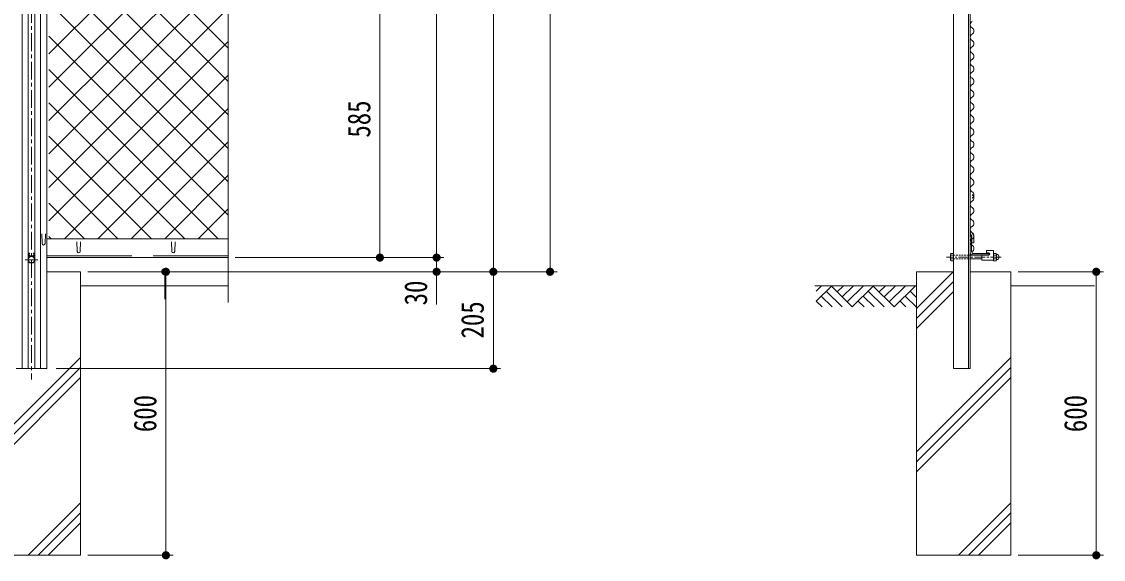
# Model space of a CAD drawing. Units: millimetres, scale not verified. Extents: x -4455 to 4455, y -3150 to 3150.
# Drawn here: x -1514 to 774, y -767 to 371 of the extents above; entities that cross this region are included whole.
import ezdxf
from ezdxf.enums import TextEntityAlignment as Align

# ---------------------------------------------------------------- set-up
doc = ezdxf.new("R2010")
doc.units = ezdxf.units.MM
doc.header["$LTSCALE"] = 30
for name, pattern in [('DASHED', [7.5, 6, -1.5]), ('USER1', [2, 1.25, -0.25, 0.25, -0.25]), ('USER2', [1.125, 0.75, -0.125, 0.125, -0.125]), ('USER4', [0.1875, 0.125, -0.0625]), ('USER5', [4, 2.5, -0.5, 0.5, -0.5])]:
    doc.linetypes.add(name, pattern=pattern)
for name, color, linetype, lineweight in [('0-1_D-STR2', 1, 'Continuous', 13), ('0-2_D-STR-DIM', 4, 'Continuous', 13), ('0-3_D-BMK', 2, 'USER2', 13), ('0-4_D-STR1', 1, 'Continuous', 18), ('0-5_D-STR3', 3, 'Continuous', 13), ('0-6_5寸法', 1, 'Continuous', 18), ('0-7_GL', 7, 'Continuous', 9), ('0-A_D-STR4', 4, 'Continuous', 18), ('0-B_0', 1, 'Continuous', 18), ('0-C_4基礎', 4, 'Continuous', 18), ('0-D_SUNPOU', 1, 'Continuous', 18), ('0-E_1部材', 3, 'Continuous', 18), ('1-1_AMI', 3, 'Continuous', 18)]:
    doc.layers.add(name, color=color, linetype=linetype, lineweight=lineweight)
doc.styles.add('ＭＳ ゴシック', font='')
doc.styles.get('ＭＳ ゴシック').set_extended_font_data('MS Gothic')

# ---------------------------------------------------------------- blocks, each defined once
blk = doc.blocks.new('M1')
at = {"layer": '0-D_SUNPOU'}
blk.add_line((-7.5, 0), (-57.86, 0), dxfattribs=at)
for points in [[(0, 0), (-7.5, 0), (-7.44, 0.94)], [(0, 0), (-7.44, -0.94), (-7.5, 0)], [(0, 0), (-7.44, 0.94), (-7.26, 1.87)], [(0, 0), (-7.26, -1.87), (-7.44, -0.94)], [(0, 0), (-7.26, 1.87), (-6.97, 2.76)], [(0, 0), (-6.97, -2.76), (-7.26, -1.87)], [(0, 0), (-6.97, 2.76), (-6.57, 3.61)], [(0, 0), (-6.57, -3.61), (-6.97, -2.76)], [(0, 0), (-6.57, 3.61), (-6.07, 4.41)], [(0, 0), (-6.07, -4.41), (-6.57, -3.61)], [(0, 0), (-6.07, 4.41), (-5.47, 5.13)], [(0, 0), (-5.47, -5.13), (-6.07, -4.41)], [(0, 0), (-5.47, 5.13), (-4.78, 5.78)], [(0, 0), (-4.78, -5.78), (-5.47, -5.13)], [(0, 0), (-4.78, 5.78), (-4.02, 6.33)], [(0, 0), (-4.02, -6.33), (-4.78, -5.78)], [(0, 0), (-4.02, 6.33), (-3.19, 6.79)], [(0, 0), (-3.19, -6.79), (-4.02, -6.33)], [(0, 0), (-3.19, 6.79), (-2.32, 7.13)], [(0, 0), (-2.32, -7.13), (-3.19, -6.79)], [(0, 0), (-2.32, 7.13), (-1.41, 7.37)], [(0, 0), (-1.41, -7.37), (-2.32, -7.13)], [(0, 0), (-1.41, 7.37), (-0.47, 7.49)], [(0, 0), (-0.47, -7.49), (-1.41, -7.37)], [(0, 0), (-0.47, 7.49), (0.47, 7.49)], [(0, 0), (0.47, -7.49), (-0.47, -7.49)], [(0, 0), (0.47, 7.49), (1.41, 7.37)], [(0, 0), (1.41, 7.37), (2.32, 7.13)], [(0, 0), (2.32, 7.13), (3.19, 6.79)], [(0, 0), (3.19, 6.79), (4.02, 6.33)], [(0, 0), (4.02, 6.33), (4.78, 5.78)], [(0, 0), (4.78, 5.78), (5.47, 5.13)], [(0, 0), (5.47, 5.13), (6.07, 4.41)], [(0, 0), (6.07, 4.41), (6.57, 3.61)], [(0, 0), (6.57, 3.61), (6.97, 2.76)], [(0, 0), (6.97, 2.76), (7.26, 1.87)], [(0, 0), (7.26, 1.87), (7.44, 0.94)], [(0, 0), (7.44, 0.94), (7.5, 0)], [(0, 0), (1.41, -7.37), (0.47, -7.49)], [(0, 0), (2.32, -7.13), (1.41, -7.37)], [(0, 0), (3.19, -6.79), (2.32, -7.13)], [(0, 0), (4.02, -6.33), (3.19, -6.79)], [(0, 0), (4.78, -5.78), (4.02, -6.33)], [(0, 0), (5.47, -5.13), (4.78, -5.78)], [(0, 0), (6.07, -4.41), (5.47, -5.13)], [(0, 0), (6.57, -3.61), (6.07, -4.41)], [(0, 0), (6.97, -2.76), (6.57, -3.61)], [(0, 0), (7.26, -1.87), (6.97, -2.76)], [(0, 0), (7.44, -0.94), (7.26, -1.87)], [(0, 0), (7.5, 0), (7.44, -0.94)]]:
    blk.add_solid(points, dxfattribs=at)
blk = doc.blocks.new('GL-マーク')
at = {"layer": '0-B_0'}
for p, q in [((-418.12, -21.21), (-396.91, 0)), ((-418.12, -63.64), (-354.48, 0)), ((-354.48, 0), (-265.86, -88.62)), ((-304.52, 0), (-329.5, -24.98)), ((-262.09, 0), (-308.29, -46.2)), ((-219.67, 0), (-287.08, -67.41)), ((-177.24, 0), (-265.86, -88.62)), ((-177.24, 0), (-88.62, -88.62)), ((-127.28, 0), (-152.26, -24.98)), ((-84.85, 0), (-131.05, -46.19)), ((-42.43, 0), (-109.83, -67.41)), ((0, 0), (-88.62, -88.62)), ((-396.91, -42.43), (-350.71, -88.62)), ((-375.7, -21.21), (-308.29, -88.62)), ((-219.67, -42.43), (-173.47, -88.62)), ((-198.45, -21.21), (-131.05, -88.62)), ((3.77, -88.62), (-42.43, -42.43)), ((4.99, -47.42), (-21.21, -21.21)), ((-418.12, -63.64), (-393.14, -88.62)), ((-240.88, -63.64), (-215.9, -88.62)), ((-38.66, -88.62), (-63.64, -63.64))]:
    blk.add_line(p, q, dxfattribs=at)

msp = doc.modelspace()

# ---------------------------------------------------------------- linework, layer by layer
at = {"layer": '0-1_D-STR2', "color": 2}
for p, q in [((-1456.02, 303.42), (-1302.42, 457.01)), ((-1076.85, 103.11), (-1430.75, 457.01)), ((-1076.85, 173.82), (-1360.04, 457.01)), ((-1076.85, 244.53), (-1289.33, 457.01)), ((-1076.85, 315.24), (-1218.62, 457.01)), ((-1456.02, 20.57), (-1076.85, 399.74)), ((-1076.85, 32.4), (-1456.01, 411.56)), ((-1456.02, -50.14), (-1076.85, 329.03)), ((-1076.85, -38.31), (-1456.01, 340.85)), ((-1097.88, -87.99), (-1456.02, 270.14)), ((-1423.16, -87.99), (-1076.85, 258.32)), ((-1168.59, -87.99), (-1456.02, 199.43)), ((-1352.45, -87.99), (-1076.85, 187.6)), ((-1239.3, -87.99), (-1456.02, 128.72)), ((-1281.74, -87.99), (-1076.85, 116.89)), ((-1310.02, -87.99), (-1456.02, 58.01)), ((-1211.03, -87.99), (-1076.85, 46.18)), ((-1380.73, -87.99), (-1456.02, -12.7)), ((-1140.32, -87.99), (-1076.85, -24.53)), ((-1451.44, -87.99), (-1456.02, -83.41))]:
    msp.add_line(p, q, dxfattribs=at)
for points in [[(-1456.02, 232.71), (-1231.71, 457.01), (-1115.46, 573.26)], [(-1456.02, 162), (-1161, 457.01), (-1081.41, 536.6)], [(-1456.02, 91.28), (-1090.29, 457.01), (-1076.85, 470.45)]]:
    msp.add_lwpolyline(points, dxfattribs=at)
for centre, radius, start, end in [((500.13, 364.71), 7.56, 118.07249, 241.92751), ((500.13, 338.05), 7.56, 118.07249, 241.92751), ((493.02, 351.38), 7.56, 298.07249, 61.92751), ((493.02, 324.71), 7.56, 298.07249, 61.92751), ((500.13, 311.38), 7.56, 118.07249, 241.92751), ((493.02, 298.05), 7.56, 298.07249, 61.92751), ((500.13, 284.71), 7.56, 118.07249, 241.92751), ((493.02, 271.38), 7.56, 298.07249, 61.92751), ((500.13, 258.05), 7.56, 118.07249, 241.92751), ((500.13, 231.38), 7.56, 118.07249, 241.92751), ((493.02, 244.71), 7.56, 298.07249, 61.92751), ((500.13, 204.71), 7.56, 118.07249, 241.92751), ((493.02, 218.05), 7.56, 298.07249, 61.92751), ((500.13, 178.05), 7.56, 118.07249, 241.92751), ((493.02, 191.38), 7.56, 298.07249, 61.92751), ((493.02, 164.71), 7.56, 298.07249, 61.92751), ((500.13, 151.38), 7.56, 118.07249, 241.92751), ((493.02, 138.05), 7.56, 298.07249, 61.92751), ((500.13, 124.71), 7.56, 118.07249, 241.92751), ((493.02, 111.38), 7.56, 298.07249, 61.92751), ((500.13, 98.05), 7.56, 118.07249, 241.92751), ((500.13, 71.38), 7.56, 118.07249, 241.92751), ((493.02, 84.71), 7.56, 298.07249, 61.92751), ((500.13, 44.71), 7.56, 118.07249, 241.92751), ((493.02, 58.05), 7.56, 298.07249, 61.92751), ((500.13, 18.05), 7.56, 118.07249, 241.92751), ((493.02, 31.38), 7.56, 298.07249, 61.92751), ((497.18, 1.38), 3.39, 259.61114, 100.38886), ((493.02, 4.71), 7.56, 298.07249, 61.92751), ((493.02, -1.95), 7.56, 298.07249, 61.92751), ((500.13, -15.29), 7.56, 118.07249, 241.92751), ((493.02, -28.62), 7.56, 298.07249, 61.92751), ((500.13, -41.95), 7.56, 118.07249, 241.92751), ((493.02, -55.29), 7.56, 298.07249, 61.92751)]:
    msp.add_arc(centre, radius, start, end, dxfattribs=at)
at = {"layer": '0-2_D-STR-DIM', "color": 1, "lineweight": 18}
for p, q in [((-396, 1475.65), (-396, -123.49)), ((-636, -93.49), (-636, 1007.51)), ((-516, 1007.51), (-516, -123.49)), ((-756, 422.51), (-756, -93.49)), ((-636, -93.49), (-636, -58.99)), ((-1061.85, -127.99), (-621, -127.99)), ((-1061.85, -127.99), (-741, -127.99)), ((-1061.85, -127.99), (-621, -127.99)), ((-636, -127.99), (-636, -157.99)), ((-1374.07, -157.99), (-621, -157.99)), ((-1374.07, -157.99), (-501, -157.99)), ((-1374.07, -157.99), (-501, -157.99)), ((-1374.07, -157.99), (-381, -157.99)), ((-1374.07, -157.99), (-1193.57, -157.99)), ((593.82, -157.99), (774.32, -157.99)), ((-1208.57, -192.49), (-1208.57, -723.49)), ((-636, -192.49), (-636, -226.99)), ((-516, -192.49), (-516, -328.49)), ((759.32, -192.49), (759.32, -723.49)), ((-1441.02, -362.99), (-501, -362.99)), ((-1374.07, -757.99), (-1193.57, -757.99)), ((593.82, -757.99), (774.32, -757.99))]:
    msp.add_line(p, q, dxfattribs=at)
at = {"layer": '0-2_D-STR-DIM'}
msp.add_line((-1076.85, 488.61), (-1076.85, -223.07), dxfattribs=at)
at = {"layer": '0-3_D-BMK', "linetype": 'USER1'}
msp.add_line((-1493.02, 1546.63), (-1493.02, -385.83), dxfattribs=at)
at = {"layer": '0-3_D-BMK', "linetype": 'USER5'}
msp.add_line((-1506.45, -132.44), (-1479.57, -132.44), dxfattribs=at)
msp.add_line((-1506.45, -132.44), (-1479.57, -132.44), dxfattribs=at)
at = {"layer": '0-3_D-BMK'}
msp.add_line((558.06, -126.83), (442.61, -126.83), dxfattribs=at)
at = {"layer": '0-4_D-STR1'}
for p, q in [((-1512.49, 1510.15), (-1512.5, -362.99)), ((-1500.01, 1527.95), (-1500.02, -362.99)), ((-1486.01, 1527.95), (-1486.02, -362.99)), ((-1473.51, 1510.15), (-1473.52, -362.99)), ((-1460.51, 1510.15), (-1460.52, -362.99)), ((457.37, 1109.77), (457.37, -362.99)), ((489.37, 1102.67), (489.37, -362.99)), ((492.37, 1102.01), (492.37, -362.99)), ((-1471, -77.84), (-1470.25, -98.34)), ((-1463.5, -77.84), (-1464.25, -98.34)), ((-1460.52, -87.99), (-1076.85, -87.99)), ((492.37, -70.14), (500.1, -81.35)), ((492.37, -77.19), (496.1, -82.59)), ((492.37, -82.38), (493.37, -82.38)), ((492.37, -82.38), (492.37, -117.38)), ((495.37, -84.38), (495.37, -114.38)), ((496.1, -96.43), (496.1, -82.59)), ((500.1, -96.43), (500.1, -81.35)), ((-1396.77, -94.49), (-1396.02, -114.99)), ((-1389.27, -94.49), (-1390.02, -114.99)), ((-1196.77, -94.49), (-1196.02, -114.99)), ((-1189.27, -94.49), (-1190.02, -114.99)), ((500.1, -96.43), (496.1, -96.43)), ((-1460.52, -127.99), (-1076.85, -127.99)), ((499.87, -122.38), (524.87, -122.38)), ((500.37, -119.38), (530.37, -119.38)), ((532.37, -122.38), (532.37, -121.38)), ((-1525.52, -362.99), (-1460.52, -362.99)), ((492.37, -362.99), (457.37, -362.99))]:
    msp.add_line(p, q, dxfattribs=at)
at = {"layer": '0-4_D-STR1', "linetype": 'DASHED'}
msp.add_line((-1460.52, -123.99), (-1076.85, -123.99), dxfattribs=at)
at = {"layer": '0-4_D-STR1'}
for centre, radius, start, end in [((493.37, -84.38), 2, 0, 90), ((-1467.25, -98.34), 3, 180, 0), ((500.37, -114.38), 5, 180, 270), ((-1393.02, -114.99), 3, 180, 0), ((-1193.02, -114.99), 3, 180, 0), ((497.37, -117.38), 5, 180, 270), ((530.37, -121.38), 2, 0, 90)]:
    msp.add_arc(centre, radius, start, end, dxfattribs=at)
at = {"layer": '0-5_D-STR3'}
for p, q in [((527.18, -113.15), (542.18, -113.15)), ((527.18, -118.15), (527.18, -113.15)), ((542.18, -133.15), (542.18, -113.15)), ((450.97, -132.75), (450.97, -120.91)), ((450.97, -132.75), (452.08, -134.67)), ((451.66, -122.83), (457.37, -122.83)), ((451.66, -130.83), (457.37, -130.83)), ((452.08, -134.67), (457.37, -134.67)), ((457.37, -134.67), (457.37, -118.99)), ((487.47, -122.83), (517.18, -122.83)), ((492.37, -130.83), (517.23, -130.83)), ((517.18, -133.15), (517.18, -122.65)), ((517.18, -122.65), (531.93, -122.65)), ((517.18, -133.15), (542.18, -133.15)), ((527.18, -118.15), (531.93, -118.15)), ((547.47, -118.99), (542.18, -118.99)), ((542.18, -118.99), (542.18, -134.67)), ((547.89, -122.83), (542.18, -122.83)), ((547.89, -130.83), (542.18, -130.83)), ((548.58, -120.91), (547.47, -118.99)), ((548.58, -120.91), (548.58, -132.75))]:
    msp.add_line(p, q, dxfattribs=at)
at = {"layer": '0-5_D-STR3', "color": 1, "linetype": 'USER4'}
for p, q in [((-1499.27, -129.69), (-1499.27, -118.76)), ((-1499.27, -129.69), (-1499.27, -118.76)), ((-1497.27, -118.76), (-1499.27, -118.76)), ((-1497.27, -123.76), (-1499.27, -123.76)), ((-1497.27, -123.76), (-1499.27, -123.76)), ((-1498.45, -128.26), (-1499.27, -128.26)), ((-1498.45, -128.26), (-1499.27, -128.26)), ((-1497.27, -126.22), (-1497.27, -118.76)), ((-1497.27, -123.99), (-1488.77, -123.99)), ((-1497.27, -123.99), (-1488.77, -123.99)), ((-1488.77, -118.76), (-1486.77, -118.76)), ((-1488.77, -126.22), (-1488.77, -118.76)), ((-1488.77, -123.76), (-1486.77, -123.76)), ((-1488.77, -123.76), (-1486.77, -123.76)), ((-1487.59, -128.26), (-1486.77, -128.26)), ((-1487.59, -128.26), (-1486.77, -128.26)), ((-1486.77, -129.69), (-1486.77, -118.76)), ((-1486.77, -129.69), (-1486.77, -118.76)), ((457.37, -122.83), (492.37, -122.83)), ((457.37, -130.83), (492.37, -130.83))]:
    msp.add_line(p, q, dxfattribs=at)
at = {"layer": '0-5_D-STR3'}
msp.add_lwpolyline([(-1485.18, -132.44), (-1489.1, -139.23), (-1496.94, -139.23), (-1500.86, -132.44), (-1496.94, -125.65), (-1489.1, -125.65)], close=True, dxfattribs=at)
msp.add_lwpolyline([(-1485.18, -132.44), (-1489.1, -139.23), (-1496.94, -139.23), (-1500.86, -132.44), (-1496.94, -125.65), (-1489.1, -125.65)], close=True, dxfattribs=at)
at = {"layer": '0-5_D-STR3', "color": 1, "linetype": 'USER4'}
for points in [[(-1497.27, -126.22), (-1497.27, -118.76), (-1499.27, -118.76)], [(-1488.77, -126.22), (-1488.77, -118.76), (-1486.77, -118.76)]]:
    msp.add_lwpolyline(points, dxfattribs=at)
at = {"layer": '0-5_D-STR3'}
for points in [[(450.97, -120.91), (452.08, -118.99), (457.37, -118.99)], [(548.58, -132.75), (547.47, -134.67), (542.18, -134.67)]]:
    msp.add_lwpolyline(points, dxfattribs=at)
msp.add_circle((-1493.02, -132.44), 6.8, dxfattribs=at)
msp.add_circle((-1493.02, -132.44), 6.8, dxfattribs=at)
for centre, radius, start, end in [((454, -120.91), 3.03, 180, 219.3382), ((462.97, -126.83), 12, 160.52878, 199.47122), ((454, -132.75), 3.03, 140.6618, 180), ((531.93, -120.4), 2.25, 270, 90), ((545.55, -120.91), 3.03, 320.6618, 0), ((536.58, -126.83), 12, 340.52878, 19.47122), ((545.55, -132.75), 3.03, 0, 39.3382), ((547.79, -126.83), 5.97, 277.58062, 82.41938)]:
    msp.add_arc(centre, radius, start, end, dxfattribs=at)
at = {"layer": '0-6_5寸法'}
msp.add_line((-1374.07, -157.99), (-1196.01, -157.99), dxfattribs=at)
at = {"layer": '0-7_GL'}
for p, q in [((-1389.07, -187.99), (-1076.85, -187.99)), ((164.1, -187.99), (378.82, -187.99)), ((755.74, -187.99), (578.82, -187.99))]:
    msp.add_line(p, q, dxfattribs=at)
at = {"layer": '0-A_D-STR4', "color": 7, "lineweight": 9}
for p, q in [((-1460.52, -157.99), (-1389.07, -157.99)), ((-1389.07, -757.99), (-1389.07, -157.99)), ((-1589.07, -757.99), (-1389.07, -757.99))]:
    msp.add_line(p, q, dxfattribs=at)
at = {"layer": '0-A_D-STR4'}
for p, q in [((-1589.07, -539.22), (-1389.07, -339.22)), ((-1589.07, -560.44), (-1389.07, -360.44)), ((-1589.07, -581.65), (-1389.07, -381.65)), ((-1500.01, -757.99), (-1389.07, -647.05)), ((-1478.8, -757.99), (-1389.07, -668.26)), ((-1457.59, -757.99), (-1389.07, -689.47))]:
    msp.add_line(p, q, dxfattribs=at)
at = {"layer": '0-C_4基礎', "color": 7, "lineweight": 9}
for p, q in [((378.82, -757.99), (378.82, -157.99)), ((378.82, -157.99), (457.37, -157.99)), ((492.37, -157.99), (578.82, -157.99)), ((578.82, -757.99), (578.82, -157.99)), ((378.82, -757.99), (578.82, -757.99))]:
    msp.add_line(p, q, dxfattribs=at)
at = {"layer": '0-C_4基礎'}
for p, q in [((378.82, -235.76), (456.59, -157.99)), ((378.82, -256.98), (457.37, -178.43)), ((378.82, -278.19), (457.37, -199.64)), ((378.82, -539.22), (578.82, -339.22)), ((378.82, -560.44), (578.82, -360.44)), ((378.82, -581.65), (578.82, -381.65)), ((467.88, -757.99), (578.82, -647.05)), ((489.09, -757.99), (578.82, -668.26)), ((510.3, -757.99), (578.82, -689.47))]:
    msp.add_line(p, q, dxfattribs=at)
at = {"layer": '0-E_1部材', "color": 7, "lineweight": 9}
msp.add_line((497.37, -122.38), (532.37, -122.38), dxfattribs=at)
at = {"layer": '1-1_AMI'}
for centre, start, end in [((500.13, -68.62), 118.07249, 241.92751), ((500.13, -95.29), 118.07249, 241.92751), ((493.02, -81.95), 298.07249, 61.92751), ((493.02, -108.62), 298.07249, 61.92751)]:
    msp.add_arc(centre, 7.56, start, end, dxfattribs=at)

# ---------------------------------------------------------------- block references
at = {"layer": '0-2_D-STR-DIM', "xscale": 1.15, "yscale": 1.15}
for p, rotation in [((-756, -127.99), 270), ((-636, -127.99), 270), ((-636, -127.99), 270), ((-516, -157.99), 270), ((-396, -157.99), 270), ((-1208.57, -157.99), 90), ((-636, -157.99), 90), ((-516, -157.99), 90), ((759.32, -157.99), 90), ((-516, -362.99), 270), ((-1208.57, -757.99), 270), ((759.32, -757.99), 270)]:
    msp.add_blockref('M1', p, dxfattribs=dict(at, rotation=rotation))
at = {"layer": '0-6_5寸法', "rotation": 90}
msp.add_blockref('M1', (-1211.01, -157.99), dxfattribs=at)
at = {"layer": '0-7_GL', "xscale": 0.5, "yscale": 0.5}
msp.add_blockref('GL-マーク', (376.17, -188.14), dxfattribs=at)

# ---------------------------------------------------------------- texts
at = {"layer": '0-2_D-STR-DIM', "color": 3, "style": 'ＭＳ ゴシック', "width": 0.8}
for s, p in [('585', (-761.75, 125.93)), ('30', (-641.63, -229.06)), ('205', (-521.75, -299.17)), ('600', (-1214.32, -497.39)), ('600', (753.57, -497.39))]:
    msp.add_text(s, height=48.17, rotation=90, dxfattribs=at).set_placement(p, align=Align.BOTTOM_LEFT)

doc.saveas('drawing.dxf')
